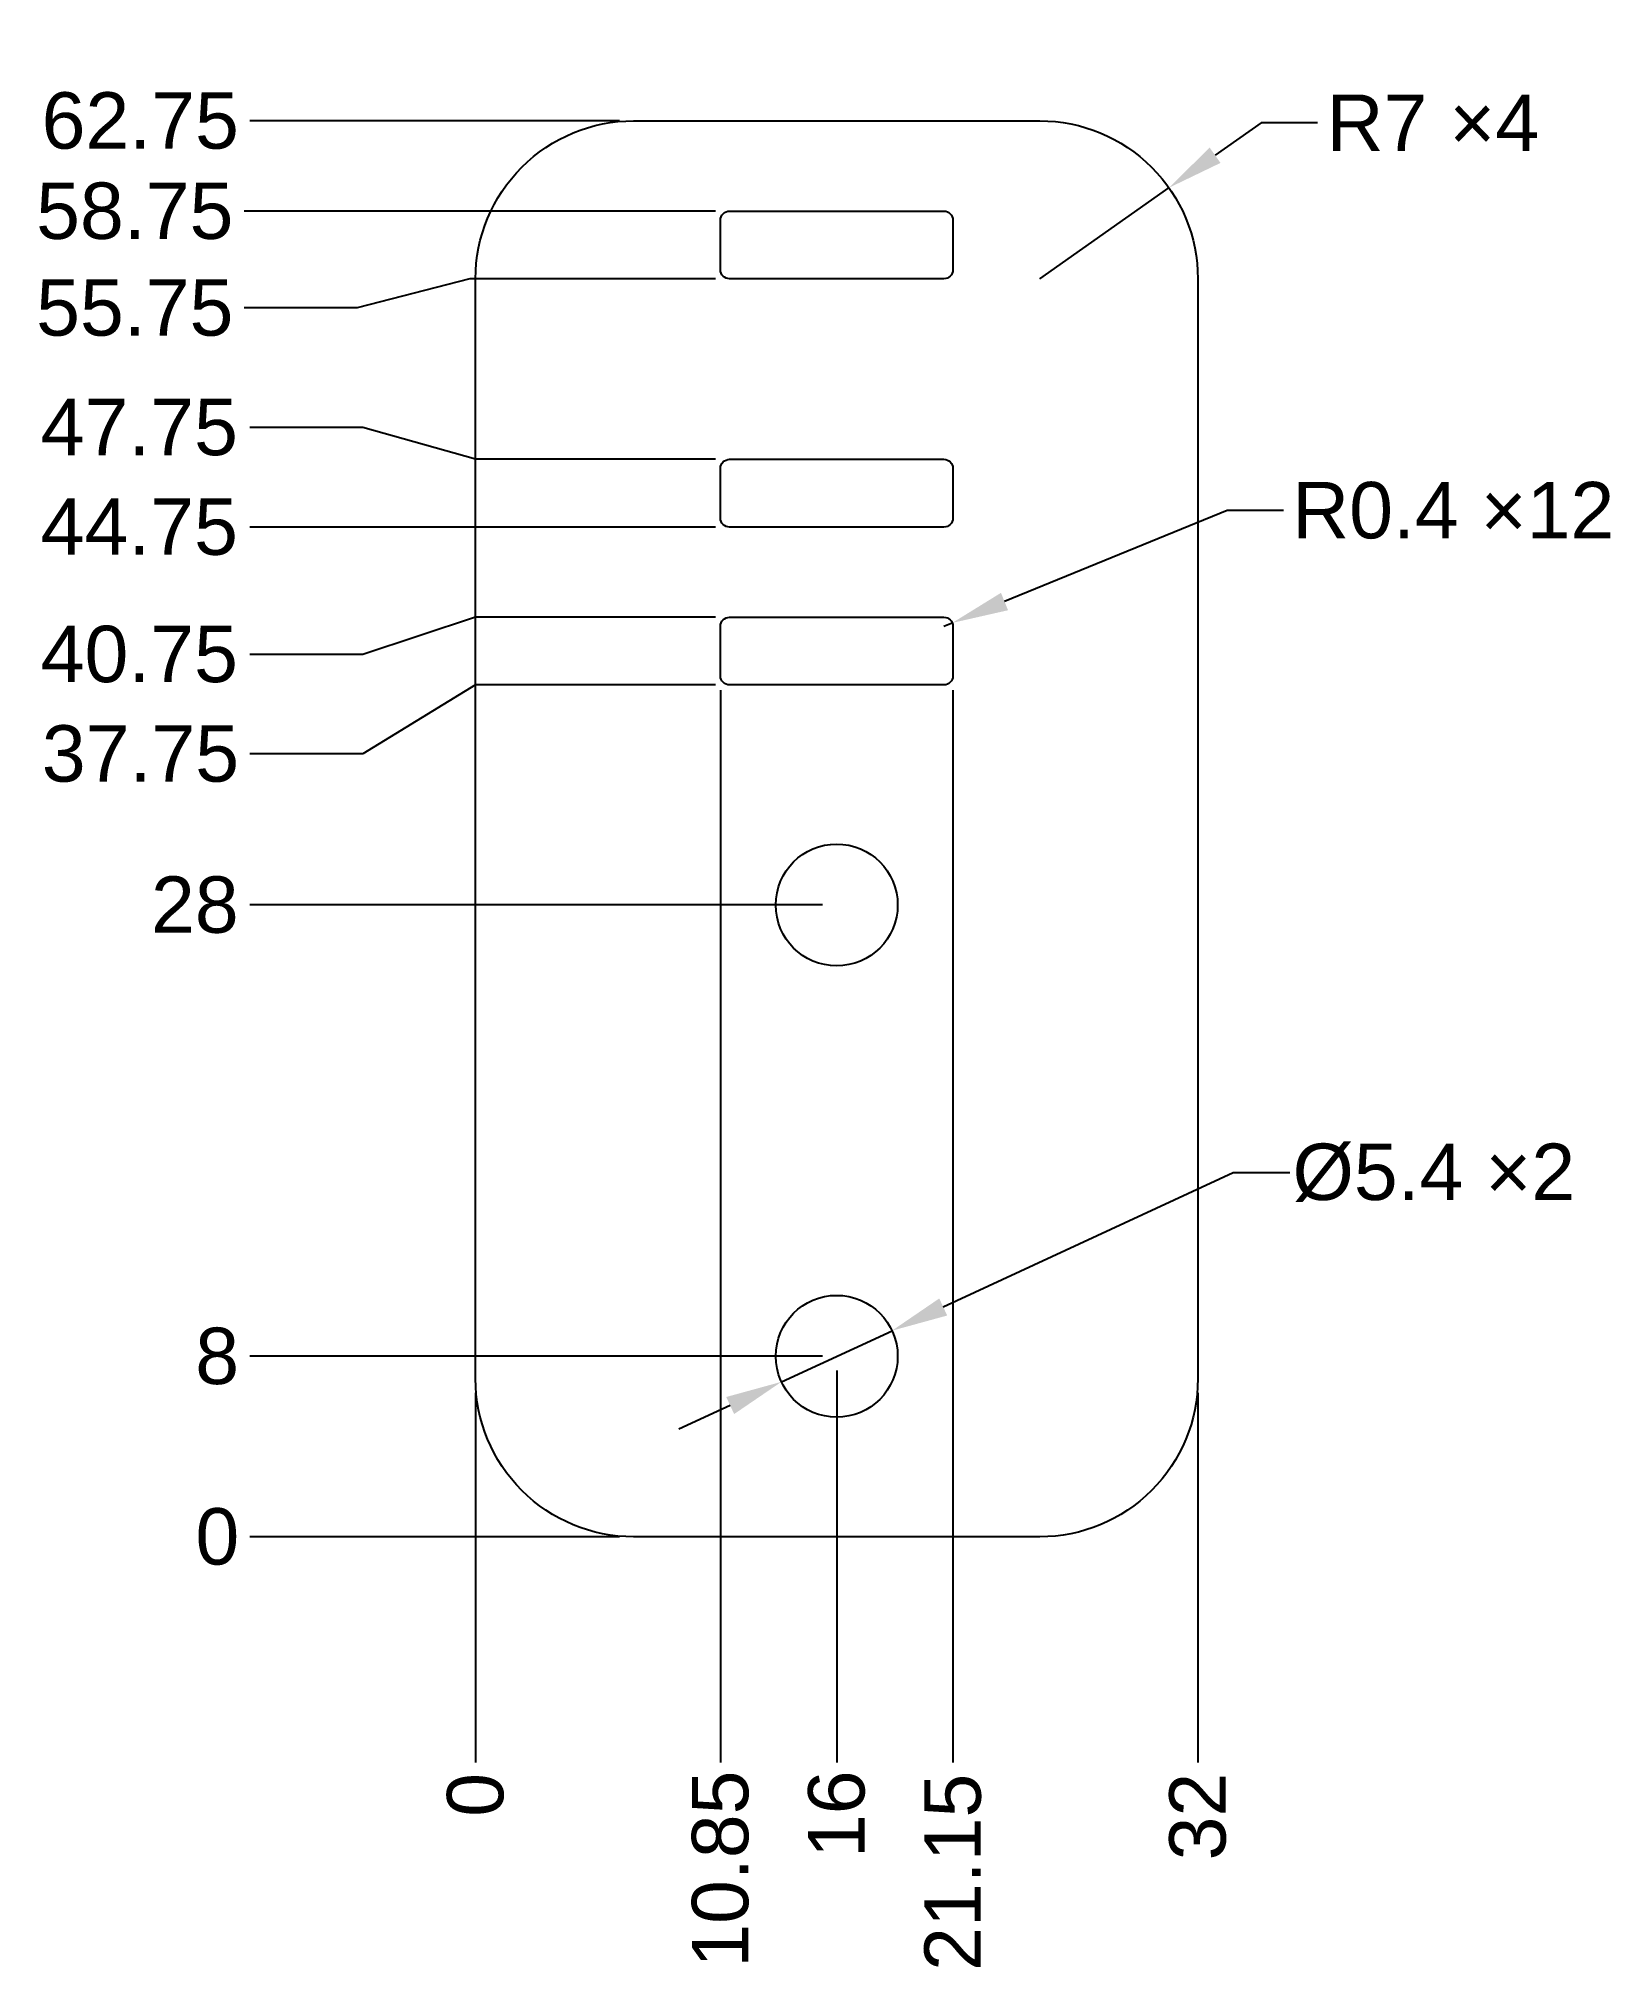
# Model space of a CAD drawing. Header units: millimetres. Extents: x -19.4 to 50.3, y -19.1 to 66.4.
import ezdxf

# ---------------------------------------------------------------- set-up
doc = ezdxf.new("R2010")
doc.units = ezdxf.units.MM
doc.layers.add('Dimensions', color=7, linetype='Continuous')
doc.styles.get("Standard").update_dxf_attribs({"font": 'arial.ttf'})
doc.dimstyles.new('ISO-25', dxfattribs={"dimtxt": 2.5, "dimasz": 2.5, "dimexe": 1.25, "dimexo": 0.625, "dimtad": 0, "dimtoh": 1, "dimdsep": 46, "dimtxsty": 'Standard', "dimcen": 2.5, "dimadec": 0, "dimazin": 0, "dimtfac": 1, "dimtmove": 0, "dimatfit": 3, "dimfxl": 1, "dimarcsym": 0})

# ---------------------------------------------------------------- blocks, each defined once
blk = doc.blocks.new('*D0')
at = {"layer": 'Defpoints', "color": 0}
for p in [(16, 8), (0, 0), (16, -10)]:
    blk.add_point(p, dxfattribs=at)
at = {"layer": 'Dimensions', "color": 0, "lineweight": -2}
blk.add_line((16, 7.375), (16, -10), dxfattribs=at)
at = {"layer": 'Dimensions', "color": 0, "insert": (16, -12.29625), "char_height": 2.5, "attachment_point": 5, "rotation": 90}
blk.add_mtext('16', dxfattribs=at)
blk = doc.blocks.new('*D1')
at = {"layer": 'Defpoints', "color": 0}
for p in [(32, 7), (0, 0), (32, -10)]:
    blk.add_point(p, dxfattribs=at)
at = {"layer": 'Dimensions', "color": 0, "lineweight": -2}
blk.add_line((32, 6.375), (32, -10), dxfattribs=at)
at = {"layer": 'Dimensions', "color": 0, "insert": (32, -12.39875), "char_height": 2.5, "attachment_point": 5, "rotation": 90}
blk.add_mtext('32', dxfattribs=at)
blk = doc.blocks.new('*D2')
at = {"layer": 'Defpoints', "color": 0}
for p in [(0, 7), (0, 0), (0, -10)]:
    blk.add_point(p, dxfattribs=at)
at = {"layer": 'Dimensions', "color": 0, "lineweight": -2}
blk.add_line((0, 6.375), (0, -10), dxfattribs=at)
at = {"layer": 'Dimensions', "color": 0, "insert": (0, -11.43875), "char_height": 2.5, "attachment_point": 5, "rotation": 90}
blk.add_mtext('0', dxfattribs=at)
blk = doc.blocks.new('*D3')
at = {"layer": 'Defpoints', "color": 0}
for p in [(-10, 0), (0, 0), (7, 0)]:
    blk.add_point(p, dxfattribs=at)
at = {"layer": 'Dimensions', "color": 0, "lineweight": -2}
blk.add_line((6.375, 0), (-10, 0), dxfattribs=at)
at = {"layer": 'Dimensions', "color": 0, "insert": (-11.43875, 0), "char_height": 2.5, "attachment_point": 5}
blk.add_mtext('0', dxfattribs=at)
blk = doc.blocks.new('*D4')
at = {"layer": 'Defpoints', "color": 0}
for p in [(-10, 8), (16, 8), (0, 0)]:
    blk.add_point(p, dxfattribs=at)
at = {"layer": 'Dimensions', "color": 0, "lineweight": -2}
blk.add_line((15.375, 8), (-10, 8), dxfattribs=at)
at = {"layer": 'Dimensions', "color": 0, "insert": (-11.4475, 8), "char_height": 2.5, "attachment_point": 5}
blk.add_mtext('8', dxfattribs=at)
blk = doc.blocks.new('*D5')
at = {"layer": 'Defpoints', "color": 0}
for p in [(-10, 28), (16, 28), (0, 0)]:
    blk.add_point(p, dxfattribs=at)
at = {"layer": 'Dimensions', "color": 0, "lineweight": -2}
blk.add_line((15.375, 28), (-10, 28), dxfattribs=at)
at = {"layer": 'Dimensions', "color": 0, "insert": (-12.4375, 28), "char_height": 2.5, "attachment_point": 5}
blk.add_mtext('28', dxfattribs=at)
blk = doc.blocks.new('*D6')
at = {"layer": 'Defpoints', "color": 0}
for p in [(-10, 44.75), (11.25, 44.75), (0, 0)]:
    blk.add_point(p, dxfattribs=at)
at = {"layer": 'Dimensions', "color": 0, "lineweight": -2}
blk.add_line((10.625, 44.75), (-10, 44.75), dxfattribs=at)
at = {"layer": 'Dimensions', "color": 0, "insert": (-14.8975, 44.75), "char_height": 2.5, "attachment_point": 5}
blk.add_mtext('44.75', dxfattribs=at)
blk = doc.blocks.new('*D7')
at = {"layer": 'Defpoints', "color": 0}
for p in [(-10, 49.166), (11.25, 47.75), (0, 0)]:
    blk.add_point(p, dxfattribs=at)
at = {"layer": 'Dimensions', "color": 0, "lineweight": -2}
for p, q in [((-5, 49.166), (-10, 49.166)), ((0, 47.75), (-5, 49.166)), ((10.625, 47.75), (0, 47.75))]:
    blk.add_line(p, q, dxfattribs=at)
at = {"layer": 'Dimensions', "color": 0, "insert": (-14.897, 49.166), "char_height": 2.5, "attachment_point": 5}
blk.add_mtext('47.75', dxfattribs=at)
blk = doc.blocks.new('*D8')
at = {"layer": 'Defpoints', "color": 0}
for p in [(11.25, 40.75), (-10, 39.107), (0, 0)]:
    blk.add_point(p, dxfattribs=at)
at = {"layer": 'Dimensions', "color": 0, "lineweight": -2}
for p, q in [((0, 40.75), (-5, 39.107)), ((10.625, 40.75), (0, 40.75)), ((-5, 39.107), (-10, 39.107))]:
    blk.add_line(p, q, dxfattribs=at)
at = {"layer": 'Dimensions', "color": 0, "insert": (-14.897, 39.107), "char_height": 2.5, "attachment_point": 5}
blk.add_mtext('40.75', dxfattribs=at)
blk = doc.blocks.new('*D9')
at = {"layer": 'Defpoints', "color": 0}
for p in [(11.25, 37.75), (-10, 34.697), (0, 0)]:
    blk.add_point(p, dxfattribs=at)
at = {"layer": 'Dimensions', "color": 0, "lineweight": -2}
for p, q in [((0, 37.75), (-5, 34.697)), ((10.625, 37.75), (0, 37.75)), ((-5, 34.697), (-10, 34.697))]:
    blk.add_line(p, q, dxfattribs=at)
at = {"layer": 'Dimensions', "color": 0, "insert": (-14.846, 34.697), "char_height": 2.5, "attachment_point": 5}
blk.add_mtext('37.75', dxfattribs=at)
blk = doc.blocks.new('*D10')
at = {"layer": 'Defpoints', "color": 0}
for p in [(-10, 62.75), (7, 62.75), (0, 0)]:
    blk.add_point(p, dxfattribs=at)
at = {"layer": 'Dimensions', "color": 0, "lineweight": -2}
blk.add_line((6.375, 62.75), (-10, 62.75), dxfattribs=at)
at = {"layer": 'Dimensions', "color": 0, "insert": (-14.855, 62.75), "char_height": 2.5, "attachment_point": 5}
blk.add_mtext('62.75', dxfattribs=at)
blk = doc.blocks.new('*D11')
at = {"layer": 'Defpoints', "color": 0}
for p in [(-10.251, 58.75), (11.25, 58.75), (0, 0)]:
    blk.add_point(p, dxfattribs=at)
at = {"layer": 'Dimensions', "color": 0, "lineweight": -2}
blk.add_line((10.625, 58.75), (-10.251, 58.75), dxfattribs=at)
at = {"layer": 'Dimensions', "color": 0, "insert": (-15.098, 58.75), "char_height": 2.5, "attachment_point": 5}
blk.add_mtext('58.75', dxfattribs=at)
blk = doc.blocks.new('*D12')
at = {"layer": 'Defpoints', "color": 0}
for p in [(11.25, 55.75), (-10.251, 54.463), (0, 0)]:
    blk.add_point(p, dxfattribs=at)
at = {"layer": 'Dimensions', "color": 0, "lineweight": -2}
for p, q in [((-0.251, 55.75), (-5.251, 54.463)), ((10.625, 55.75), (-0.251, 55.75)), ((-5.251, 54.463), (-10.251, 54.463))]:
    blk.add_line(p, q, dxfattribs=at)
at = {"layer": 'Dimensions', "color": 0, "insert": (-15.098, 54.463), "char_height": 2.5, "attachment_point": 5}
blk.add_mtext('55.75', dxfattribs=at)
blk = doc.blocks.new('*D13')
at = {"layer": 'Defpoints', "color": 0}
for p in [(10.85, 38.15), (0, 0), (10.85, -10)]:
    blk.add_point(p, dxfattribs=at)
at = {"layer": 'Dimensions', "color": 0, "lineweight": -2}
blk.add_line((10.85, 37.525), (10.85, -10), dxfattribs=at)
at = {"layer": 'Dimensions', "color": 0, "insert": (10.85, -14.73), "char_height": 2.5, "attachment_point": 5, "rotation": 90}
blk.add_mtext('10.85', dxfattribs=at)
blk = doc.blocks.new('*D14')
at = {"layer": 'Defpoints', "color": 0}
for p in [(21.15, 38.15), (0, 0), (21.15, -10)]:
    blk.add_point(p, dxfattribs=at)
at = {"layer": 'Dimensions', "color": 0, "lineweight": -2}
blk.add_line((21.15, 37.525), (21.15, -10), dxfattribs=at)
at = {"layer": 'Dimensions', "color": 0, "insert": (21.15, -14.86875), "char_height": 2.5, "attachment_point": 5, "rotation": 90}
blk.add_mtext('21.15', dxfattribs=at)
blk = doc.blocks.new('*D15')
at = {"layer": 'Defpoints', "color": 0}
for p in [(30.72, 59.785), (25, 55.75)]:
    blk.add_point(p, dxfattribs=at)
at = {"layer": 'Dimensions', "color": 0, "lineweight": -2}
for p, q in [((34.805, 62.668), (32.763, 61.227)), ((37.305, 62.668), (34.805, 62.668)), ((25, 55.75), (30.72, 59.785))]:
    blk.add_line(p, q, dxfattribs=at)
at = {"layer": 'Dimensions', "color": 0}
blk.add_solid([(32.522, 61.567), (33.003, 60.886), (30.72, 59.785)], dxfattribs=at)
at = {"layer": 'Dimensions', "color": 0, "insert": (42.413, 62.668), "char_height": 2.5, "attachment_point": 5}
blk.add_mtext('R7 ×4', dxfattribs=at)
blk = doc.blocks.new('*D16')
at = {"layer": 'Defpoints', "color": 0}
for p in [(20.75, 40.35), (21.12, 40.501)]:
    blk.add_point(p, dxfattribs=at)
at = {"layer": 'Dimensions', "color": 0, "lineweight": -2}
for p, q in [((33.293, 45.479), (23.434, 41.448)), ((35.793, 45.479), (33.293, 45.479)), ((20.75, 40.35), (21.12, 40.501))]:
    blk.add_line(p, q, dxfattribs=at)
at = {"layer": 'Dimensions', "color": 0}
blk.add_solid([(23.277, 41.833), (23.592, 41.062), (21.12, 40.501)], dxfattribs=at)
at = {"layer": 'Dimensions', "color": 0, "insert": (43.317, 45.479), "char_height": 2.5, "attachment_point": 5}
blk.add_mtext('R0.4 ×12', dxfattribs=at)
blk = doc.blocks.new('*D17')
at = {"layer": 'Defpoints', "color": 0}
for p in [(18.45, 9.134), (13.55, 6.866)]:
    blk.add_point(p, dxfattribs=at)
at = {"layer": 'Dimensions', "color": 0, "lineweight": -2}
for p, q in [((33.569, 16.128), (20.719, 10.183)), ((36.069, 16.128), (33.569, 16.128)), ((13.55, 6.866), (18.45, 9.134)), ((11.281, 5.817), (9.012, 4.767))]:
    blk.add_line(p, q, dxfattribs=at)
at = {"layer": 'Dimensions', "color": 0}
for points in [[(20.544, 10.562), (20.894, 9.805), (18.45, 9.134)], [(11.456, 5.438), (11.106, 6.195), (13.55, 6.866)]]:
    blk.add_solid(points, dxfattribs=at)
at = {"layer": 'Dimensions', "color": 0, "insert": (42.456, 16.128), "char_height": 2.5, "attachment_point": 5}
blk.add_mtext('%%c5.4 ×2', dxfattribs=at)

msp = doc.modelspace()

# ---------------------------------------------------------------- linework, layer by layer
for points in [[(0, 7), (0, 55.75, -0.414214), (7, 62.75), (25, 62.75, -0.414214), (32, 55.75), (32, 7, -0.414214), (25, 0), (7, 0, -0.414214)], [(10.85, 56.15), (10.85, 58.35, -0.414214), (11.25, 58.75), (20.75, 58.75, -0.414214), (21.15, 58.35), (21.15, 56.15, -0.414214), (20.75, 55.75), (11.25, 55.75, -0.414214)], [(10.85, 45.15), (10.85, 47.35, -0.414214), (11.25, 47.75), (20.75, 47.75, -0.414214), (21.15, 47.35), (21.15, 45.15, -0.414214), (20.75, 44.75), (11.25, 44.75, -0.414214)], [(10.85, 38.15), (10.85, 40.35, -0.414214), (11.25, 40.75), (20.75, 40.75, -0.414214), (21.15, 40.35), (21.15, 38.15, -0.414214), (20.75, 37.75), (11.25, 37.75, -0.414214)]]:
    msp.add_lwpolyline(points, format="xyb", close=True)
for centre in [(16, 28), (16, 8)]:
    msp.add_circle(centre, 2.7)

# ---------------------------------------------------------------- dimensions: what is measured, and where the dimension line sits
at = {"layer": 'Dimensions'}
for center, mpoint, text, picture, middle in [((25, 55.75), (30.72, 59.785), '<> ×4', '*D15', (42.413, 62.668)), ((20.75, 40.35), (21.12, 40.501), '<> ×12', '*D16', (43.317, 45.479))]:
    dim = msp.add_radius_dim(center=center, mpoint=mpoint, text=text, dimstyle='ISO-25', dxfattribs=at)
    dim.commit()
    dim.dimension.update_dxf_attribs({"geometry": picture, "text_midpoint": middle, "dimtype": 164})
for feature_location, offset, dtype, picture, middle in [((7, 62.75), (-17, 0), 0, '*D10', (-14.855, 62.75)), ((11.25, 58.75), (-21.501, 0), 0, '*D11', (-15.098, 58.75)), ((11.25, 55.75), (-21.501, -1.287), 0, '*D12', (-15.098, 54.463)), ((11.25, 47.75), (-21.25, 1.416), 0, '*D7', (-14.897, 49.166)), ((11.25, 44.75), (-21.25, 0), 0, '*D6', (-14.897, 44.75)), ((11.25, 40.75), (-21.25, -1.643), 0, '*D8', (-14.897, 39.107)), ((11.25, 37.75), (-21.25, -3.053), 0, '*D9', (-14.846, 34.697)), ((10.85, 38.15), (0, -48.15), 1, '*D13', (10.85, -14.73)), ((21.15, 38.15), (0, -48.15), 1, '*D14', (21.15, -14.869)), ((16, 28), (-26, 0), 0, '*D5', (-12.437, 28)), ((16, 8), (-26, 0), 0, '*D4', (-11.447, 8)), ((16, 8), (0, -18), 1, '*D0', (16, -12.296)), ((0, 7), (0, -17), 1, '*D2', (0, -11.43875)), ((32, 7), (0, -17), 1, '*D1', (32, -12.399)), ((7, 0), (-17, 0), 0, '*D3', (-11.43875, 0))]:
    dim = msp.add_ordinate_dim(feature_location=feature_location, offset=offset, dtype=dtype, origin=(0, 0), dimstyle='ISO-25', dxfattribs=at)
    dim.commit()
    dim.dimension.update_dxf_attribs({"geometry": picture, "text_midpoint": middle})
dim = msp.add_diameter_dim_2p(p1=(13.55, 6.866), p2=(18.45, 9.134), text='<> ×2', dimstyle='ISO-25', dxfattribs=at)
dim.commit()
dim.dimension.update_dxf_attribs({"geometry": '*D17', "text_midpoint": (42.456, 16.128), "dimtype": 163})

doc.saveas('drawing.dxf')
